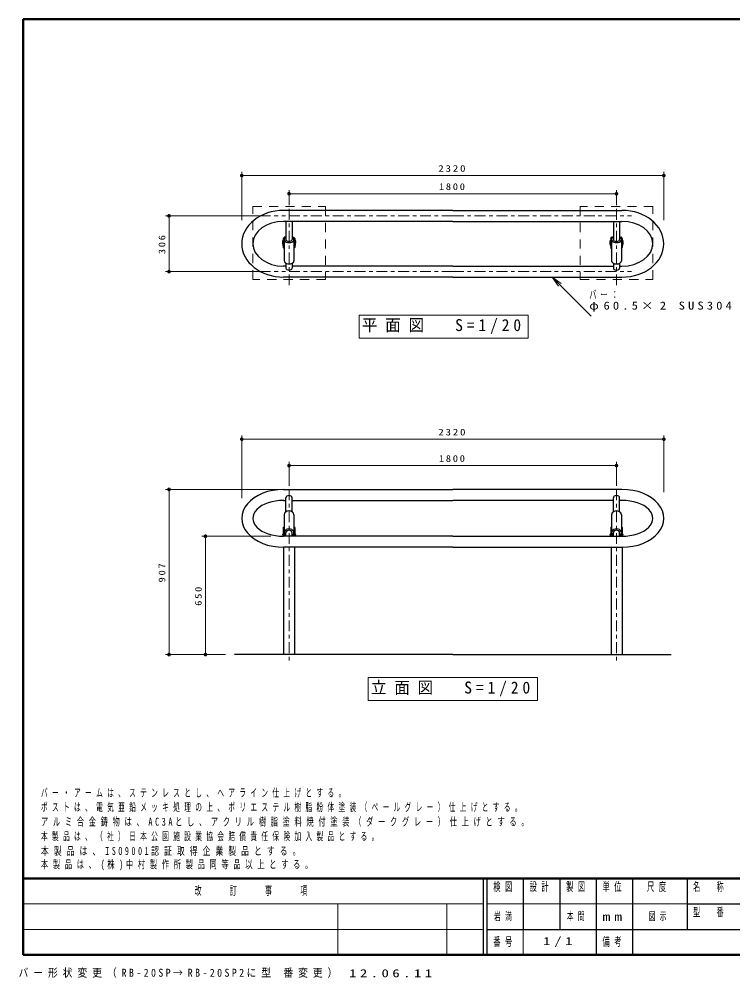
# Model space of a CAD drawing. Units: millimetres on the paper, with parts at other scales. Extents: x -366 to 0, y -6 to 257.
# Drawn here: x -366.1 to -169.9, y -6.3 to 257 of the extents above; entities that cross this region are included whole.
import ezdxf

# ---------------------------------------------------------------- set-up
doc = ezdxf.new("R2010")
doc.units = ezdxf.units.MM
doc.linetypes.add('USER1', pattern=[4.5, 2.5, -2])
doc.linetypes.add('USER2', pattern=[6, 3, -1, 1, -1])
doc.layers.add('1_20', color=7, linetype='Continuous', lineweight=25)
doc.layers.add('NAKAMURA図枠', color=7, linetype='Continuous', lineweight=13)
doc.layers.add('CLASS1', color=7, linetype='Continuous')
doc.layers.add('図面情報', color=7, linetype='Continuous')
doc.styles.add('ＭＳ ゴシック', font='')
doc.styles.get('ＭＳ ゴシック').set_extended_font_data('MS Gothic')

# ---------------------------------------------------------------- blocks, each defined once
blk = doc.blocks.new('filled_dot')
at = {"color": 0, "linetype": 'Continuous', "lineweight": -2, "const_width": 1.25}
blk.add_lwpolyline([(-0.625, 0, 1), (0.625, 0, 1)], format="xyb", close=True, dxfattribs=at)
blk = doc.blocks.new('open_arrow')
at = {"color": 0, "linetype": 'Continuous', "lineweight": -2}
blk.add_lwpolyline([(7.5, 1.25), (0, 0), (7.5, -1.25)], dxfattribs=at)

msp = doc.modelspace()

# ---------------------------------------------------------------- linework, layer by layer
at = {"layer": '1_20', "lineweight": 13}
for p, q in [((-304.882, 201.821), (-304.882, 215.044)), ((-304.882, 214.044), (-188.878, 214.044)), ((-188.878, 201.821), (-188.878, 215.044)), ((-291.88, 205.876), (-291.88, 210.057)), ((-291.88, 209.057), (-201.88, 209.057)), ((-201.88, 205.876), (-201.88, 210.057)), ((-296.978, 202.977), (-325.882, 202.977)), ((-324.882, 187.657), (-324.882, 202.977)), ((-296.978, 187.657), (-325.882, 187.657)), ((-219.593, 186.144), (-208.83, 175.381)), ((-226.13, 175.727), (-272.63, 175.727)), ((-272.63, 175.727), (-272.63, 169.427)), ((-226.13, 169.427), (-226.13, 175.727)), ((-272.63, 169.427), (-226.13, 169.427)), ((-304.882, 125.436), (-304.882, 142.634)), ((-188.878, 127.069), (-188.878, 142.634)), ((-304.882, 141.634), (-188.878, 141.634)), ((-291.88, 128.863), (-291.88, 135.377)), ((-291.88, 134.377), (-201.88, 134.377)), ((-201.88, 128.863), (-201.88, 135.377)), ((-247.88, 127.836), (-325.882, 127.836)), ((-324.882, 82.48), (-324.882, 127.836)), ((-296.87, 114.98), (-315.882, 114.98)), ((-314.882, 82.48), (-314.882, 114.98)), ((-309.38, 82.48), (-325.882, 82.48)), ((-309.38, 82.48), (-315.882, 82.48)), ((-223.63, 76.167), (-270.13, 76.167)), ((-270.13, 76.167), (-270.13, 69.867)), ((-223.63, 69.867), (-223.63, 76.167)), ((-270.13, 69.867), (-223.63, 69.867))]:
    msp.add_line(p, q, dxfattribs=at)
at = {"layer": '1_20', "linetype": 'USER2', "lineweight": 13}
for p, q in [((-246.88, 202.977), (-295.978, 202.977)), ((-291.88, 204.876), (-291.88, 183.97)), ((-246.88, 202.977), (-197.782, 202.977)), ((-201.88, 204.876), (-201.88, 183.97)), ((-246.88, 187.657), (-295.978, 187.657)), ((-246.88, 187.657), (-197.782, 187.657)), ((-291.88, 127.863), (-291.88, 80.634)), ((-201.88, 127.863), (-201.88, 80.634))]:
    msp.add_line(p, q, dxfattribs=at)
at = {"layer": '1_20'}
for p, q in [((-246.88, 204.489), (-293.37, 204.489)), ((-246.88, 204.489), (-200.39, 204.489)), ((-246.88, 201.464), (-293.37, 201.464)), ((-292.73, 201.462), (-292.73, 196.503)), ((-291.03, 201.462), (-291.03, 196.503)), ((-246.88, 201.464), (-200.39, 201.464)), ((-202.73, 201.462), (-202.73, 196.503)), ((-201.03, 201.462), (-201.03, 196.503)), ((-293.23, 197.092), (-293.23, 190.643)), ((-292.793, 197.142), (-293.18, 197.142)), ((-290.967, 197.142), (-290.58, 197.142)), ((-290.53, 197.092), (-290.53, 190.643)), ((-203.23, 197.092), (-203.23, 190.643)), ((-202.793, 197.142), (-203.18, 197.142)), ((-200.967, 197.142), (-200.58, 197.142)), ((-200.53, 197.092), (-200.53, 190.643)), ((-293.23, 194.042), (-293.48, 194.292)), ((-290.53, 194.042), (-290.28, 194.292)), ((-203.23, 194.042), (-203.48, 194.292)), ((-200.53, 194.042), (-200.28, 194.292)), ((-292.73, 189.968), (-292.73, 188.615)), ((-291.03, 189.968), (-291.03, 188.615)), ((-202.73, 189.968), (-202.73, 188.615)), ((-201.03, 189.968), (-201.03, 188.615)), ((-292.73, 189.169), (-293.37, 189.169)), ((-246.88, 189.169), (-291.03, 189.169)), ((-246.88, 189.169), (-202.73, 189.169)), ((-201.03, 189.169), (-200.39, 189.169)), ((-246.88, 186.144), (-293.37, 186.144)), ((-246.88, 186.144), (-200.39, 186.144)), ((-293.23, 120.891), (-293.23, 114.98)), ((-290.53, 120.891), (-290.53, 114.98)), ((-203.23, 120.891), (-203.23, 114.98)), ((-200.53, 120.891), (-200.53, 114.98)), ((-292.73, 114.98), (-292.73, 115.974)), ((-291.03, 114.98), (-291.03, 115.974)), ((-202.73, 114.98), (-202.73, 115.974)), ((-201.03, 114.98), (-201.03, 115.974)), ((-246.88, 114.98), (-293.37, 114.98)), ((-246.88, 114.98), (-200.39, 114.98)), ((-293.393, 111.955), (-293.393, 82.406)), ((-246.88, 111.955), (-293.37, 111.955)), ((-290.368, 111.955), (-290.368, 82.406)), ((-246.88, 111.955), (-200.39, 111.955)), ((-203.393, 111.955), (-203.393, 82.406)), ((-200.368, 111.955), (-200.368, 82.406)), ((-246.88, 82.48), (-306.88, 82.48)), ((-246.88, 82.48), (-186.88, 82.48))]:
    msp.add_line(p, q, dxfattribs=at)
at = {"layer": '1_20', "color": 40}
for p, q in [((-293.48, 196.742), (-293.23, 196.992)), ((-293.48, 196.742), (-293.48, 194.292)), ((-290.28, 196.742), (-290.53, 196.992)), ((-290.28, 196.742), (-290.28, 194.292)), ((-203.48, 196.742), (-203.23, 196.992)), ((-203.48, 196.742), (-203.48, 194.292)), ((-200.28, 196.742), (-200.53, 196.992)), ((-200.28, 196.742), (-200.28, 194.292)), ((-293.48, 117.34), (-293.23, 117.59)), ((-293.48, 117.34), (-293.48, 114.981)), ((-290.28, 117.34), (-290.53, 117.59)), ((-290.28, 117.34), (-290.28, 114.981)), ((-203.48, 117.34), (-203.23, 117.59)), ((-203.48, 117.34), (-203.48, 114.981)), ((-200.28, 117.34), (-200.53, 117.59)), ((-200.28, 117.34), (-200.28, 114.981))]:
    msp.add_line(p, q, dxfattribs=at)
at = {"layer": '1_20', "color": 190}
for p, q in [((-293.37, 127.836), (-246.88, 127.836)), ((-200.39, 127.836), (-246.88, 127.836)), ((-293.37, 124.811), (-292.73, 124.811)), ((-292.73, 121.694), (-292.73, 125.52)), ((-291.03, 121.694), (-291.03, 125.52)), ((-291.03, 124.811), (-246.88, 124.811)), ((-202.73, 124.811), (-246.88, 124.811)), ((-202.73, 121.694), (-202.73, 125.52)), ((-201.03, 121.694), (-201.03, 125.52)), ((-200.39, 124.811), (-201.03, 124.811))]:
    msp.add_line(p, q, dxfattribs=at)
at = {"layer": '1_20', "linetype": 'USER1', "lineweight": 13}
for points in [[(-301.88, 185.517), (-301.88, 205.517), (-281.88, 205.517), (-281.88, 185.517)], [(-191.88, 185.517), (-191.88, 205.517), (-211.88, 205.517), (-211.88, 185.517)]]:
    msp.add_lwpolyline(points, close=True, dxfattribs=at)
at = {"layer": '1_20'}
for centre, radius, start, end in [((-291.88, 195.517), 1.825, 165.9264, 208.75132), ((-291.88, 195.517), 1.825, 151.24868, 154.08728), ((-293.18, 197.092), 0.05, 90, 180), ((-290.58, 197.092), 0.05, 360, 90), ((-291.88, 195.517), 1.825, 25.91272, 28.75132), ((-291.88, 195.517), 1.825, 331.24868, 14.0736), ((-201.88, 195.517), 1.825, 165.9264, 208.75132), ((-201.88, 195.517), 1.825, 151.24868, 154.08728), ((-203.18, 197.092), 0.05, 90, 180), ((-200.58, 197.092), 0.05, 0, 90), ((-201.88, 195.517), 1.825, 25.91272, 28.75132), ((-201.88, 195.517), 1.825, 331.24868, 14.0736)]:
    msp.add_arc(centre, radius, start, end, dxfattribs=at)
at = {"layer": '1_20', "color": 190}
for centre, start, end in [((-293.47, 196.096), 92.54825, 267.45174), ((-290.29, 196.096), 272.54826, 87.45175), ((-203.47, 196.096), 92.54825, 267.45174), ((-200.29, 196.096), 272.54826, 87.45175), ((-293.47, 115.426), 92.54825, 267.45174), ((-290.29, 115.426), 272.54826, 87.45175), ((-203.47, 115.426), 92.54825, 267.45174), ((-200.29, 115.426), 272.54826, 87.45175)]:
    msp.add_arc(centre, 0.225, start, end, dxfattribs=at)
for centre, major_axis, ratio, start_param, end_param in [((-293.37, 195.317), (-11.512, 0), 0.796742, 4.712389, 7.8539816), ((-200.39, 195.317), (11.512, 0), 0.796742, 4.712389, 7.8539816), ((-293.37, 195.317), (-8.488, 0), 0.724301, 4.712389, 7.8539816), ((-200.39, 195.317), (8.488, 0), 0.724301, 4.712389, 7.8539816), ((-293.37, 119.896), (11.512, 0), 0.689718, 1.5707963, 4.712389), ((-200.39, 119.896), (-11.512, 0), 0.689718, 1.5707963, 4.712389), ((-293.37, 119.896), (8.488, 0), 0.579131, 1.5707963, 4.712389), ((-291.88, 125.52), (0.85, 0), 0.766044, 6.2831853, 9.4247772), ((-201.88, 125.52), (-0.85, 0), 0.766044, 3.1415934, 6.2831853), ((-200.39, 119.896), (-8.488, 0), 0.579131, 1.5707963, 4.712389)]:
    msp.add_ellipse(centre, major_axis=major_axis, ratio=ratio, start_param=start_param, end_param=end_param, dxfattribs=at)
at = {"layer": '1_20'}
for centre, major_axis, ratio, start_param, end_param in [((-291.88, 196.503), (-1.35, 0), 0.642792, 5.3934653, 10.3144981), ((-291.88, 196.503), (-0.85, 0), 0.642788, 6.2831853, 9.4247779), ((-201.88, 196.503), (1.35, 0), 0.642792, 2.2518725, 7.1729053), ((-201.88, 196.503), (0.85, 0), 0.642788, 3.1415927, 6.2831853), ((-291.88, 190.643), (-1.35, 0), 0.642792, 6.2831853, 9.424778), ((-201.88, 190.643), (1.35, 0), 0.642792, 3.1415927, 6.2831853), ((-291.88, 188.615), (-0.85, 0), 0.642787, 6.2831853, 9.4247777), ((-201.88, 188.615), (0.85, 0), 0.642787, 3.1415929, 6.2831853), ((-291.88, 120.891), (-1.35, 0), 0.76605, 3.1415927, 6.2831853), ((-201.88, 120.891), (1.35, 0), 0.76605, 6.2831853, 9.424778), ((-291.88, 115.974), (-1.35, 0), 0.76605, 2.2518727, 7.1729052), ((-291.88, 115.974), (0.85, 0), 0.766044, 6.2831853, 9.4247779), ((-201.88, 115.974), (1.35, 0), 0.76605, 5.3934654, 10.3144979), ((-201.88, 115.974), (-0.85, 0), 0.766044, 3.1415927, 6.2831853)]:
    msp.add_ellipse(centre, major_axis=major_axis, ratio=ratio, start_param=start_param, end_param=end_param, dxfattribs=at)
at = {"layer": 'NAKAMURA図枠', "lineweight": 50}
for p, q in [((-365, 257), (-365, 0)), ((0, 257), (-365, 257)), ((-365, 21), (0, 21)), ((-365, 0), (0, 0))]:
    msp.add_line(p, q, dxfattribs=at)
at = {"layer": 'NAKAMURA図枠', "color": 211, "lineweight": 25}
for p, q in [((-238.5, 21), (-238.5, 0)), ((-237.5, 21), (-237.5, 0)), ((-227.5, 21), (-227.5, 7)), ((-217.5, 21), (-217.5, 7)), ((-207.5, 21), (-207.5, 0)), ((-197.5, 21), (-197.5, 7)), ((-182.5, 21), (-182.5, 7)), ((-182.5, 14), (-70, 14)), ((-237.5, 7), (0, 7))]:
    msp.add_line(p, q, dxfattribs=at)
at = {"layer": 'NAKAMURA図枠'}
for p, q in [((-365, 14), (-238.5, 14)), ((-278.5, 14), (-278.5, 0)), ((-248.5, 14), (-248.5, 0)), ((-237.5, 14), (-182.5, 14)), ((-365, 7), (-238.5, 7)), ((-227.5, 7), (-227.5, 0))]:
    msp.add_line(p, q, dxfattribs=at)
at = {"layer": 'NAKAMURA図枠', "lineweight": 25}
msp.add_line((-197.5, 7), (-197.5, 0), dxfattribs=at)

# ---------------------------------------------------------------- block references
at = {"layer": '1_20', "lineweight": 13, "xscale": 0.4, "yscale": 0.4}
for p in [(-304.882, 214.044), (-291.88, 209.057), (-304.882, 141.634), (-291.88, 134.377)]:
    msp.add_blockref('filled_dot', p, dxfattribs=at)
for name, p, rotation in [('filled_dot', (-188.878, 214.044), 180), ('filled_dot', (-201.88, 209.057), 180), ('filled_dot', (-324.882, 202.977), 270), ('filled_dot', (-324.882, 187.657), 90), ('open_arrow', (-219.593, 186.144), 315), ('filled_dot', (-188.878, 141.634), 180), ('filled_dot', (-201.88, 134.377), 180), ('filled_dot', (-324.882, 127.836), 270), ('filled_dot', (-314.882, 114.98), 270), ('filled_dot', (-324.882, 82.48), 90), ('filled_dot', (-314.882, 82.48), 90)]:
    msp.add_blockref(name, p, dxfattribs=dict(at, rotation=rotation))

# ---------------------------------------------------------------- texts
at = {"layer": '1_20', "style": 'ＭＳ ゴシック'}
for s, insert, char_height, attachment_point in [('\\T1.33;\\W1.2;2320', (-246.88, 215.044), 1.833, 8), ('\\T1.33;\\W1.15;1800', (-246.88, 210.057), 1.833, 8), ('\\T1.5;\\W0.65;バー：', (-209.371, 181.331), 2.199, 4), ('\\T1.5;\\W1.15;φ60.5×2\\~SUS304', (-209.371, 178.031), 2.199, 4), ('\\T1.5;\\W0.95;平面図\u3000S=1/20', (-271.88, 172.577), 3.299, 4), ('\\T1.33;\\W1.2;2320', (-246.88, 142.634), 1.833, 8), ('\\T1.33;\\W1.15;1800', (-246.88, 135.377), 1.833, 8), ('\\T1.5;\\W0.95;立面図\u3000S=1/20', (-269.38, 73.017), 3.299, 4)]:
    msp.add_mtext(s, dxfattribs=dict(at, insert=insert, char_height=char_height, attachment_point=attachment_point))
at = {"layer": '1_20', "char_height": 1.833, "attachment_point": 8, "rotation": 90, "style": 'ＭＳ ゴシック'}
for s, insert in [('\\T1.33;\\W1.15;306', (-325.882, 195.317)), ('\\T1.33;\\W1.15;907', (-325.882, 105.158)), ('\\T1.33;\\W1.15;650', (-315.882, 98.73))]:
    msp.add_mtext(s, dxfattribs=dict(at, insert=insert))
at = {"layer": 'CLASS1', "char_height": 2.199, "attachment_point": 7, "style": 'ＭＳ ゴシック'}
for s, insert in [('\\T1.64;\\W0.6;バー・アームは、ステンレスとし、ヘアライン仕上げとする。', (-360.084, 43.183)), ('\\T1.64;\\W0.6;ポストは、電気亜鉛メッキ処理の上、ポリエステル樹脂粉体塗装（ペールグレー）仕上げとする。', (-360.084, 39.183)), ('\\T1.64;\\W0.65;アルミ合金鋳物は、AC3Aとし、アクリル樹脂塗料焼付塗装（ダークグレー）仕上げとする。', (-360.084, 35.183)), ('\\T1.64;\\W0.6;本製品は、（社）日本公園施設業協会賠償責任保険加入製品とする。', (-360.084, 31.183)), ('\\T1.64;\\W0.7;本製品は、ISO9001認証取得企業製品とする。', (-360.084, 27.183)), ('\\T1.64;\\W0.65;本製品は、(株)中村製作所製品同等品以上とする。', (-360.084, 23.183))]:
    msp.add_mtext(s, dxfattribs=dict(at, insert=insert))
at = {"layer": 'NAKAMURA図枠', "color": 4, "char_height": 2.346, "style": 'ＭＳ ゴシック'}
for s, insert, attachment_point in [('\\T1.64;\\W0.6;改\u3000\u3000訂\u3000\u3000事\u3000\u3000項', (-301.75, 17.5), 5), ('\\T1.64;\\W0.6;検図', (-232.5, 19.9), 2), ('\\T1.64;\\W0.6;設計', (-222.5, 19.9), 2), ('\\T1.64;\\W0.6;製図', (-212.5, 19.9), 2), ('\\T1.64;\\W0.6;単位', (-202.5, 19.9), 2), ('\\T1.64;\\W0.6;尺度', (-190.25, 19.9), 2), ('\\T1.64;\\W0.6;名\u3000称', (-176, 19.9), 2), ('\\T1.64;\\W0.6;型\u3000番', (-176, 12.9), 2), ('\\T1.5;\\W1.35;mm', (-202.5, 10.5), 5), ('\\T1.64;\\W0.6;番号', (-232.5, 3.5), 5), ('\\T1.64;\\W0.6;備考', (-202.5, 3.5), 5)]:
    msp.add_mtext(s, dxfattribs=dict(at, insert=insert, attachment_point=attachment_point))
at = {"layer": '図面情報', "char_height": 2.199, "style": 'ＭＳ ゴシック'}
for s, insert, attachment_point in [('\\T1.64;\\W0.6;岩満', (-232.5, 10.5), 5), ('\\T1.64;\\W0.6;本間', (-212.5, 10.5), 5), ('\\T1.64;\\W0.6;図示', (-193, 10.5), 4), ('\\T1.64;\\W0.6;図示', (-190, 10.5), 5), ('\\T1.5;\\W1.35;1/1', (-217.5, 3.5), 5), ('\\T1.5;\\W0.9;バー形状変更（RB-20SP→RB-20SP2に型\\~番変更）', (-321.75, -5.064), 5), ('\\T1.47;\\W1.35;12.06.11', (-263.5, -5.064), 5)]:
    msp.add_mtext(s, dxfattribs=dict(at, insert=insert, attachment_point=attachment_point))

doc.saveas('drawing.dxf')
